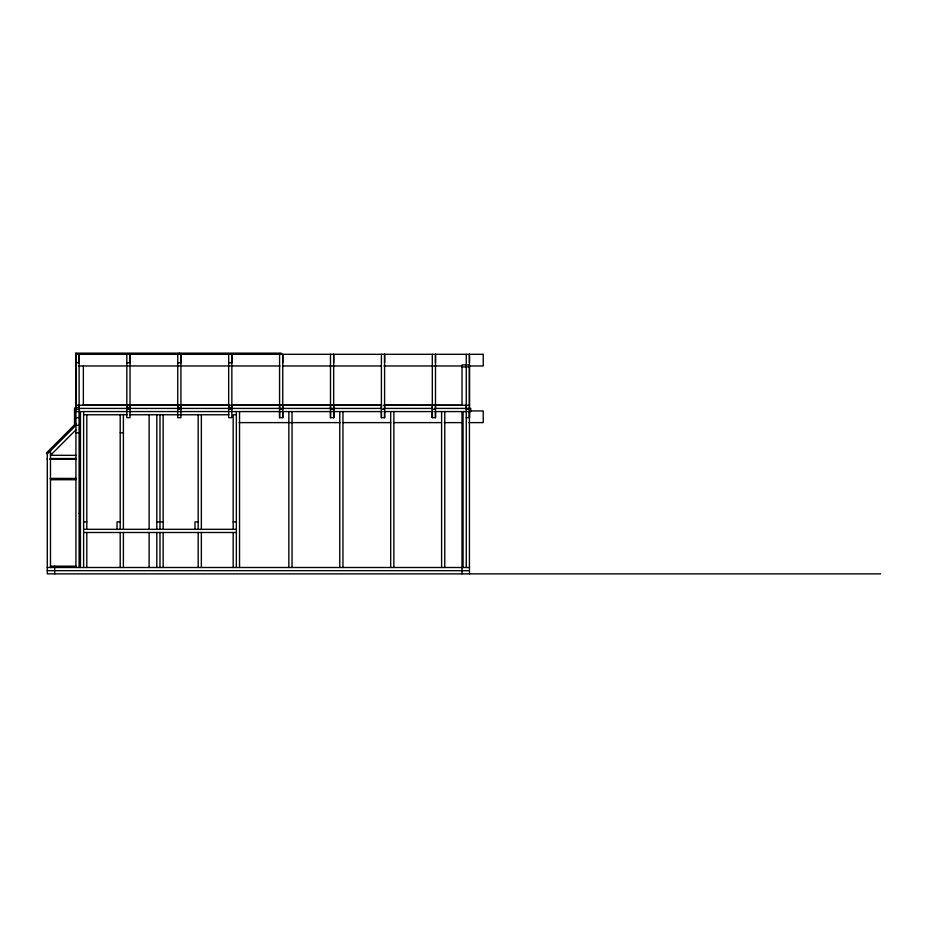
<?xml version="1.0" encoding="UTF-8"?>
<svg xmlns="http://www.w3.org/2000/svg" width="927" height="927" viewBox="0 0 927 927"><rect width="100%" height="100%" fill="white"/><g stroke="black" fill="none" stroke-linecap="round" stroke-linejoin="round"><path stroke-width="1.39" d="M47.289 459.305L47.289 458.506M79.108 405.215L79.108 407.521L75.921 407.521M83.349 405.215L83.349 365.968M126.837 354.299L126.837 409.224L130.023 409.224M130.023 405.215L130.023 407.521L126.837 407.521M177.752 354.299L177.752 409.224L180.939 409.224M180.939 405.215L180.939 407.521L177.752 407.521M228.668 354.299L228.668 409.224L231.843 409.224M282.758 411.356L282.758 417.695L279.572 417.671L279.572 411.356M279.572 354.299L279.572 409.224L282.758 409.224M282.758 407.521L282.758 405.215M282.758 362.758L282.758 354.299L282.758 417.695M333.674 362.758L333.674 354.299L333.674 417.671L330.487 417.671L330.487 411.333M330.487 354.299L330.487 409.224L333.674 409.224M333.674 417.671L333.674 411.333M333.674 407.521L333.674 405.215M384.589 362.758L384.589 354.299L384.589 417.671L381.403 417.671L381.403 411.333M381.403 354.299L381.403 409.224L384.589 409.224M384.589 417.671L384.589 411.333M384.589 407.521L384.589 405.215M432.318 411.333L432.318 417.671L435.493 417.671L435.493 354.299L435.493 362.758M432.318 354.299L432.318 409.224L435.493 409.224M435.493 417.671L435.493 411.333M435.493 407.521L435.493 405.215M462.017 405.261L462.017 364.914L469.444 364.914L469.444 408.401M466.258 354.299L466.258 409.224L469.444 409.224L469.41 417.671L466.258 417.671M469.444 417.718L469.444 411.379M469.444 362.758L469.444 354.299L469.444 573.859M75.921 423.488L46.35 453.071L47.289 454.01L47.289 573.859L880.65 573.859M47.289 454.01L75.921 425.366L79.108 425.366M75.921 429.873L50.475 455.319L75.921 455.319M75.921 567.498L75.921 353.141L281.171 353.141L281.171 354.299M75.921 362.758L79.108 362.758L79.108 354.299L79.108 567.498M126.837 362.758L130.023 362.758L130.023 354.299L130.023 417.671L126.837 417.671L126.837 405.215M177.752 362.758L180.939 362.758L180.939 354.299L180.939 417.671L177.752 417.671L177.752 405.215M228.668 362.758L231.843 362.758L231.843 354.299L231.843 417.671L228.668 417.671L228.668 405.215M78.401 365.968L279.908 365.968M282.805 365.968L381.078 365.968M383.963 365.968L462.017 365.968M469.444 365.968L483.234 365.968L483.234 354.299L75.921 354.299L75.921 409.224L79.108 409.224M462.017 366.93L469.444 366.93M75.921 405.215L381.704 405.215L231.912 405.238L231.843 407.521L228.668 407.521M469.444 405.261L383.824 405.215L462.249 405.261M83.152 405.215L229.073 405.238M78.818 408.401L381.275 408.401M384.102 408.401L431.831 408.401M434.624 408.401L470.765 408.401L470.765 411.576L434.693 411.576M470.232 410.951L483.234 410.951L483.234 422.619L468.784 422.619M74.6 411.576L382.005 411.576M384.021 411.576L432.921 411.576M83.615 414.763L126.976 414.763M129.85 414.763L228.865 414.763M236.35 414.763L233.175 414.763L233.175 529.317M75.921 417.671L79.108 417.671M239.131 422.619L340.244 422.619M343.129 422.619L390.788 422.619M393.674 422.619L441.345 422.619M444.23 422.619L461.565 422.619M75.921 432.793L79.108 432.793M120.209 432.793L123.395 432.793M50.475 454.01L51.785 454.01M50.185 458.529L76.211 458.529M49.838 459.317L76.281 459.317M50.185 478.402L76.211 478.413M50.475 479.734L75.921 479.722M79.108 513.407L80.429 513.407M83.615 521.889L86.802 521.889M120.209 521.889L117.022 521.889L117.022 529.317M156.802 521.889L163.164 521.889M198.169 521.889L194.983 521.889L194.983 529.317M233.175 521.889L236.35 521.889M83.615 529.317L236.35 529.317M83.615 532.492L236.35 532.492M50.475 566.177L75.921 566.177M47.289 567.498L469.444 567.498M47.289 570.684L469.444 570.684M75.921 353.141L75.956 409.827M466.258 405.215L466.258 567.498M463.071 411.576L463.071 567.498M462.017 411.576L462.017 573.859M444.775 411.576L444.775 567.498M441.6 411.576L441.6 567.498M432.341 410.626L432.341 417.671L432.318 405.215M393.871 411.576L393.871 567.498M390.684 411.576L390.684 567.498M381.403 405.215L381.403 417.671M342.955 411.576L342.955 567.498M339.769 411.576L339.769 567.498M333.65 409.224L333.65 417.671M330.487 405.215L330.487 417.671M292.04 411.576L292.04 567.498M288.853 411.576L288.853 567.498M279.572 405.215L279.572 417.695M239.537 411.576L239.537 567.498M236.35 411.576L236.35 567.498M233.175 532.492L233.175 567.498M201.356 414.45L201.356 529.317M201.356 532.492L201.356 567.498M198.169 414.45L198.169 529.317M198.169 532.492L198.169 567.498M179.34 353.141L179.34 354.299M163.164 414.45L163.164 529.317M163.164 532.492L163.164 567.498M159.989 414.45L159.989 529.317M159.989 532.492L159.989 567.498M156.802 414.45L156.802 529.317M156.802 532.492L156.802 567.498M149.108 414.45L149.108 529.317M149.108 532.492L149.108 567.498M123.395 414.404L123.395 529.317M123.395 532.492L123.395 567.498M120.209 414.404L120.209 529.317M120.209 532.492L120.209 567.498M86.802 414.763L86.802 529.317M86.802 532.492L86.802 567.498M83.615 411.576L83.615 567.498M80.429 411.576L80.429 567.498M54.716 566.177L54.716 573.859M50.475 450.823L50.475 567.498M74.6 408.401L74.6 424.821L74.6 408.401L75.921 408.401L74.6 408.401"/></g></svg>
